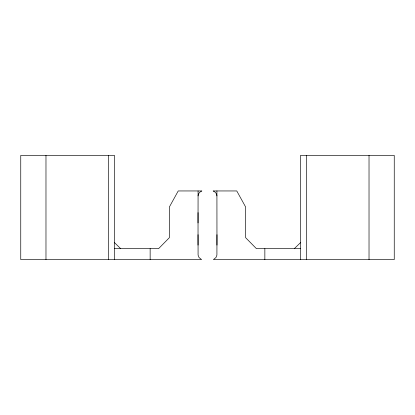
<?xml version="1.0" encoding="UTF-8"?>
<svg xmlns="http://www.w3.org/2000/svg" width="415" height="415" viewBox="0 0 415 415"><rect width="100%" height="100%" fill="white"/><g stroke="black" fill="none" stroke-linecap="round" stroke-linejoin="round"><path stroke-width="0.62" d="M114.488 259.593L114.488 155.407L20.75 155.407L20.75 259.593L201.576 259.593L199.018 257.507L198.085 255.126L198.033 234.703M198.033 222.933L198.079 190.952M300.512 259.593L300.512 155.407L394.25 155.407L394.25 259.593L213.424 259.593L215.982 257.507L216.915 255.126L216.967 234.703M294.344 248.626L300.512 242.635M114.27 248.626L158.608 248.626L169.393 237.66L169.393 206.96L178.232 190.952L201.866 190.952L201.301 191.294A5.317 5.317 0 0 0 198.079 195.911M300.73 248.626L256.392 248.626L245.607 237.66L245.607 206.96L236.768 190.952L213.134 190.952L213.699 191.294A5.317 5.317 0 0 1 216.921 195.911M114.488 242.635L120.656 248.626M369.023 155.407L369.023 259.593M306.68 155.407L306.68 259.593M264.853 248.626L264.853 259.593M216.921 190.952L216.967 245.104M198.033 212.615L198.033 245.104M150.147 248.626L150.147 259.593M108.32 155.407L108.32 259.593M45.977 155.407L45.977 259.593"/></g></svg>
